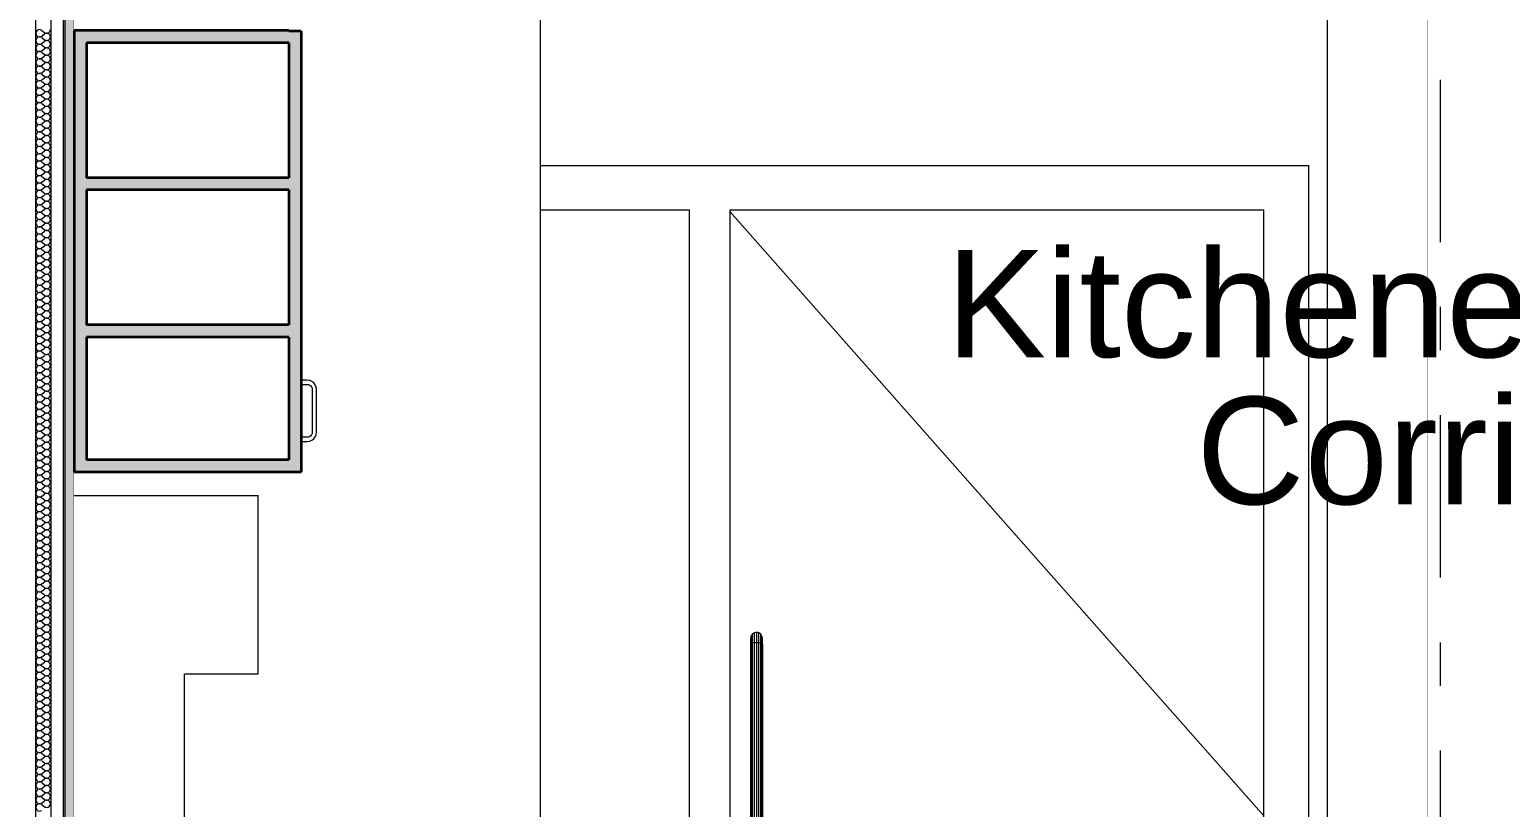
# Model space of a CAD drawing. Header units: millimetres. Extents: x -48147 to 1414029, y -496296 to 18123.
# Drawn here: x 1400434 to 1402847, y -477633 to -476365 of the extents above; entities that cross this region are included whole.
import ezdxf
from ezdxf.enums import TextEntityAlignment as Align

# ---------------------------------------------------------------- set-up
doc = ezdxf.new("R2010")
doc.units = ezdxf.units.MM
doc.header["$MEASUREMENT"] = 0
doc.linetypes.add('Double Dashed', pattern=[546.805537, 264.583325, -105.833328, 70.555556, -105.833328])
doc.linetypes.add('Wipeout_Contour', pattern=[1000, 0, -1000])
for name, color, linetype, lineweight in [('A-95-P_Text_1_50_GA_Pen_No__1', 7, 'Continuous', 13), ('New_A-25-M_Wall_Ext_Pen_No__4', 7, 'Continuous', 20), ('New_A-25-M_Wall_Int_Pen_No__1', 7, 'Continuous', 13), ('New_A-25-M_Wall_Int_Pen_No__87', 8, 'Continuous', 20), ('New_A-35-M_FFE_Sanitary_Pen_No__89', 8, 'Continuous', 20), ('New_ArchiCAD Doors_Pen_No__3', 7, 'Continuous', 18), ('New_ArchiCAD Doors_Pen_No__93', 8, 'Continuous', 13)]:
    doc.layers.add(name, color=color, linetype=linetype, lineweight=lineweight)
for name, color, linetype in [('New_A-15-MG_Structural_Grid_Phase_2', 7, 'Continuous'), ('New_A-25-M_Wall_Ext', 7, 'Continuous'), ('New_A-25-M_Wall_Int', 7, 'Continuous'), ('New_A-35-M_FFE_Sanitary', 7, 'Continuous'), ('New_ArchiCAD Doors', 7, 'Continuous')]:
    doc.layers.add(name, color=color, linetype=linetype)
for name, color, linetype, lineweight, true_color in [('New_A-15-MG_Structural_Grid_Phase_2_Pen_No__222', 7, 'Continuous', 13, 0x65af33), ('New_A-25-M_Wall_Ext_Pen_No__104', 7, 'Continuous', 15, 0xa6a6a6), ('New_A-25-M_Wall_Ext_Pen_No__44', 7, 'Continuous', 35, 0x444444), ('New_A-25-M_Wall_Int_Pen_No__107', 7, 'Continuous', 15, 0xa6a6a6), ('New_ArchiCAD Doors_Pen_No__63', 7, 'Continuous', 20, 0x606060)]:
    doc.layers.add(name, color=color, linetype=linetype, lineweight=lineweight, true_color=true_color)
doc.styles.add('GENERATED_STYLE_2', font='')
doc.styles.get('GENERATED_STYLE_2').set_extended_font_data('Swis721 BT')

# ---------------------------------------------------------------- blocks, each defined once
blk = doc.blocks.new('Section Elem_133_2', base_point=(1372879, -490836.7))
at = {"color": 254, "linetype": 'Wipeout_Contour', "lineweight": 0, "ltscale": 8886420.057346443}
blk.add_wipeout([(1402549.1, -476111.7), (1401266.8, -476111.7), (1401266.8, -476586.7), (1402518.4, -476586.7), (1402518.4, -478686.7), (1402549.1, -478686.7)], dxfattribs=at).dxf.layer = 'New_A-25-M_Wall_Int'
blk = doc.blocks.new('Section Elem_143_2', base_point=(1372879, -490836.7))
at = {"color": 254, "linetype": 'Wipeout_Contour', "lineweight": 0, "ltscale": 7403810.887719531}
blk.add_wipeout([(1401575.4, -476659.7), (1401509.4, -476659.7), (1401509.4, -478620.7), (1401509.4, -478686.7), (1401575.4, -478686.7)], dxfattribs=at).dxf.layer = 'New_ArchiCAD Doors'
at = {"color": 254, "linetype": 'Wipeout_Contour', "lineweight": 0, "ltscale": 5926385.902106579}
blk.add_wipeout([(1402445.4, -478686.7), (1402518.4, -478686.7), (1402518.4, -476659.7), (1402445.4, -476659.7)], dxfattribs=at).dxf.layer = 'New_ArchiCAD Doors'
at = {"color": 254, "linetype": 'Wipeout_Contour', "lineweight": 0, "ltscale": 5923074.966341194}
blk.add_wipeout([(1401609.4, -477967.6), (1401610.2, -477968.3), (1401610.2, -477366.2), (1401609.4, -477366.9)], dxfattribs=at).dxf.layer = 'New_ArchiCAD Doors'
at = {"color": 254, "linetype": 'Wipeout_Contour', "lineweight": 0, "ltscale": 5923129.550329559}
blk.add_wipeout([(1401625.7, -477968.9), (1401625.7, -477365.6), (1401622.7, -477365.1), (1401622.7, -477969.4)], dxfattribs=at).dxf.layer = 'New_ArchiCAD Doors'
at = {"color": 254, "linetype": 'Wipeout_Contour', "lineweight": 0, "ltscale": 10364796.31180983}
blk.add_wipeout([(1402518.4, -476586.7), (1401266.8, -476586.7), (1401266.8, -476659.7), (1401509.4, -476659.7), (1401575.4, -476659.7), (1402445.4, -476659.7), (1402518.4, -476659.7)], dxfattribs=at).dxf.layer = 'New_ArchiCAD Doors'
at = {"color": 254, "linetype": 'Wipeout_Contour', "lineweight": 0, "ltscale": 5923080.447049191}
blk.add_wipeout([(1401610.2, -477968.3), (1401612.3, -477969), (1401612.3, -477365.5), (1401610.2, -477366.2)], dxfattribs=at).dxf.layer = 'New_ArchiCAD Doors'
at = {"layer": 'New_ArchiCAD Doors_Pen_No__63', "linetype": 'Continuous'}
for p, q in [((1401266.8, -476586.7), (1402518.4, -476586.7)), ((1402518.4, -476586.7), (1402518.4, -476659.7)), ((1401575.4, -476659.7), (1401575.4, -478686.7)), ((1402445.4, -476659.7), (1401575.4, -476659.7)), ((1402445.4, -478686.7), (1402445.4, -476659.7)), ((1402518.4, -476659.7), (1402518.4, -478686.7))]:
    blk.add_line(p, q, dxfattribs=at)
at = {"color": 254, "linetype": 'Wipeout_Contour', "lineweight": 0, "ltscale": 5922201.790231079}
blk.add_wipeout([(1401266.8, -476659.7), (1401266.8, -478620.7), (1401509.4, -478620.7), (1401509.4, -476659.7)], dxfattribs=at).dxf.layer = 'New_ArchiCAD Doors'
at = {"color": 254, "linetype": 'Wipeout_Contour', "lineweight": 0, "ltscale": 5923090.358812842}
blk.add_wipeout([(1401612.3, -477969), (1401615.4, -477969.4), (1401615.4, -477365.1), (1401612.3, -477365.5)], dxfattribs=at).dxf.layer = 'New_ArchiCAD Doors'
at = {"layer": 'New_ArchiCAD Doors_Pen_No__63', "linetype": 'Continuous'}
for p, q in [((1401509.4, -476659.7), (1401266.8, -476659.7)), ((1401509.4, -478620.7), (1401509.4, -476659.7))]:
    blk.add_line(p, q, dxfattribs=at)
at = {"color": 254, "linetype": 'Wipeout_Contour', "lineweight": 0, "ltscale": 5923103.171085762}
blk.add_wipeout([(1401615.4, -477969.4), (1401619.1, -477969.5), (1401619.1, -477364.9), (1401615.4, -477365.1)], dxfattribs=at).dxf.layer = 'New_ArchiCAD Doors'
at = {"color": 254, "linetype": 'Wipeout_Contour', "lineweight": 0, "ltscale": 5923116.933316294}
blk.add_wipeout([(1401619.1, -477969.5), (1401622.7, -477969.4), (1401622.7, -477365.1), (1401619.1, -477364.9)], dxfattribs=at).dxf.layer = 'New_ArchiCAD Doors'
at = {"color": 254, "linetype": 'Wipeout_Contour', "lineweight": 0, "ltscale": 5922679.655678263}
blk.add_wipeout([(1401609.4, -477366.9), (1401610.2, -477366.2), (1401610.2, -477353.4), (1401609.4, -477356.7)], dxfattribs=at).dxf.layer = 'New_ArchiCAD Doors'
at = {"color": 254, "linetype": 'Wipeout_Contour', "lineweight": 0, "ltscale": 5923144.132174514}
blk.add_wipeout([(1401627.7, -477968.2), (1401628.4, -477967.4), (1401628.4, -477367.1), (1401627.7, -477366.3)], dxfattribs=at).dxf.layer = 'New_ArchiCAD Doors'
at = {"color": 254, "linetype": 'Wipeout_Contour', "lineweight": 0, "ltscale": 5922682.624625889}
blk.add_wipeout([(1401610.2, -477366.2), (1401612.3, -477365.5), (1401612.3, -477350.4), (1401610.2, -477353.4)], dxfattribs=at).dxf.layer = 'New_ArchiCAD Doors'
at = {"color": 254, "linetype": 'Wipeout_Contour', "lineweight": 0, "ltscale": 5922690.530439632}
blk.add_wipeout([(1401612.3, -477365.5), (1401615.4, -477365.1), (1401615.4, -477348.4), (1401612.3, -477350.4)], dxfattribs=at).dxf.layer = 'New_ArchiCAD Doors'
at = {"color": 254, "linetype": 'Wipeout_Contour', "lineweight": 0, "ltscale": 5923139.101298844}
blk.add_wipeout([(1401625.7, -477365.6), (1401625.7, -477968.9), (1401627.7, -477968.2), (1401627.7, -477366.3)], dxfattribs=at).dxf.layer = 'New_ArchiCAD Doors'
at = {"color": 254, "linetype": 'Wipeout_Contour', "lineweight": 0, "ltscale": 5922749.226343924}
blk.add_wipeout([(1401627.7, -477366.3), (1401628.4, -477367.1), (1401628.4, -477357.4), (1401627.7, -477353.8)], dxfattribs=at).dxf.layer = 'New_ArchiCAD Doors'
at = {"color": 254, "linetype": 'Wipeout_Contour', "lineweight": 0, "ltscale": 5922741.510331891}
blk.add_wipeout([(1401625.7, -477365.6), (1401627.7, -477366.3), (1401627.7, -477353.8), (1401625.7, -477350.6)], dxfattribs=at).dxf.layer = 'New_ArchiCAD Doors'
at = {"color": 254, "linetype": 'Wipeout_Contour', "lineweight": 0, "ltscale": 5922729.877255244}
blk.add_wipeout([(1401625.7, -477365.6), (1401625.7, -477350.6), (1401622.7, -477348.5), (1401622.7, -477365.1)], dxfattribs=at).dxf.layer = 'New_ArchiCAD Doors'
at = {"color": 254, "linetype": 'Wipeout_Contour', "lineweight": 0, "ltscale": 5922702.276717124}
blk.add_wipeout([(1401615.4, -477365.1), (1401619.1, -477364.9), (1401619.1, -477347.7), (1401615.4, -477348.4)], dxfattribs=at).dxf.layer = 'New_ArchiCAD Doors'
at = {"color": 254, "linetype": 'Wipeout_Contour', "lineweight": 0, "ltscale": 5922716.094773294}
blk.add_wipeout([(1401619.1, -477364.9), (1401622.7, -477365.1), (1401622.7, -477348.5), (1401619.1, -477347.7)], dxfattribs=at).dxf.layer = 'New_ArchiCAD Doors'
at = {"layer": 'New_ArchiCAD Doors_Pen_No__3', "linetype": 'Continuous'}
blk.add_line((1401575.4, -476661.9), (1402445.4, -477647.1), dxfattribs=at)
at = {"layer": 'New_ArchiCAD Doors_Pen_No__93', "linetype": 'Continuous'}
for p, q in [((1401610.2, -477353.4), (1401609.4, -477356.7)), ((1401609.4, -477366.9), (1401609.4, -477356.7)), ((1401610.2, -477366.2), (1401609.4, -477366.9)), ((1401609.4, -477967.6), (1401609.4, -477366.9)), ((1401612.3, -477350.4), (1401610.2, -477353.4)), ((1401610.2, -477366.2), (1401610.2, -477353.4)), ((1401612.3, -477365.5), (1401610.2, -477366.2)), ((1401610.2, -477968.3), (1401610.2, -477366.2)), ((1401615.4, -477348.4), (1401612.3, -477350.4)), ((1401612.3, -477365.5), (1401612.3, -477350.4)), ((1401615.4, -477365.1), (1401612.3, -477365.5)), ((1401612.3, -477969), (1401612.3, -477365.5)), ((1401619.1, -477347.7), (1401615.4, -477348.4)), ((1401615.4, -477365.1), (1401615.4, -477348.4)), ((1401619.1, -477364.9), (1401615.4, -477365.1)), ((1401615.4, -477969.4), (1401615.4, -477365.1)), ((1401619.1, -477364.9), (1401619.1, -477347.7)), ((1401622.7, -477348.5), (1401619.1, -477347.7)), ((1401619.1, -477969.5), (1401619.1, -477364.9)), ((1401622.7, -477365.1), (1401619.1, -477364.9)), ((1401622.7, -477365.1), (1401622.7, -477348.5)), ((1401625.7, -477350.6), (1401622.7, -477348.5)), ((1401622.7, -477969.4), (1401622.7, -477365.1)), ((1401625.7, -477365.6), (1401622.7, -477365.1)), ((1401625.7, -477365.6), (1401625.7, -477350.6)), ((1401627.7, -477353.8), (1401625.7, -477350.6)), ((1401625.7, -477968.9), (1401625.7, -477365.6)), ((1401627.7, -477366.3), (1401625.7, -477365.6)), ((1401627.7, -477366.3), (1401627.7, -477353.8)), ((1401628.4, -477357.4), (1401627.7, -477353.8)), ((1401627.7, -477968.2), (1401627.7, -477366.3)), ((1401628.4, -477367.1), (1401627.7, -477366.3)), ((1401628.4, -477367.1), (1401628.4, -477357.4)), ((1401628.4, -477367.1), (1401628.4, -477967.4))]:
    blk.add_line(p, q, dxfattribs=at)
blk = doc.blocks.new('Section Elem_156_2', base_point=(1372879, -490836.7))
at = {"color": 254, "linetype": 'Wipeout_Contour', "lineweight": 0, "ltscale": 19279952.74538807}
blk.add_wipeout([(1402711.3, -476111.7), (1402711.3, -478686.7), (1402966.3, -478686.7), (1402966.3, -476586.7), (1404476.3, -476586.7), (1404476.3, -478686.7), (1404747.6, -478686.7), (1404747.6, -478611.7), (1404731.6, -478611.7), (1404731.6, -476577.7), (1404731.6, -476511.7), (1404747.6, -476511.7), (1404747.6, -476111.7)], dxfattribs=at).dxf.layer = 'New_A-25-M_Wall_Int'
at = {"layer": 'New_A-25-M_Wall_Int_Pen_No__87', "linetype": 'Continuous'}
blk.add_line((1402711.3, -478686.7), (1402711.3, -476111.7), dxfattribs=at)
blk = doc.blocks.new('*X197', base_point=(1372879, -490836.7))
at = {"layer": 'New_A-25-M_Wall_Int_Pen_No__107', "linetype": 'Continuous'}
for p, q in [((1400454, -476366.5), (1400458.7, -476370.1)), ((1400454, -476376), (1400458.7, -476372.4)), ((1400454, -476378.4), (1400458.7, -476382)), ((1400454, -476387.9), (1400458.7, -476384.4)), ((1400454, -476390.3), (1400458.7, -476393.9)), ((1400454, -476399.8), (1400458.7, -476396.3)), ((1400454, -476402.2), (1400458.7, -476405.8)), ((1400454, -476411.7), (1400458.7, -476408.2)), ((1400454, -476414.1), (1400458.7, -476417.7)), ((1400454, -476423.6), (1400458.7, -476420.1)), ((1400454, -476426), (1400458.7, -476429.6)), ((1400454, -476435.5), (1400458.7, -476432)), ((1400454, -476437.9), (1400458.7, -476441.5)), ((1400454, -476447.4), (1400458.7, -476443.9)), ((1400454, -476449.8), (1400458.7, -476453.4)), ((1400454, -476459.4), (1400458.7, -476455.8)), ((1400454, -476461.7), (1400458.7, -476465.3)), ((1400454, -476471.3), (1400458.7, -476467.7)), ((1400454, -476473.6), (1400458.7, -476477.2)), ((1400454, -476483.2), (1400458.7, -476479.6)), ((1400454, -476485.5), (1400458.7, -476489.1)), ((1400454, -476495.1), (1400458.7, -476491.5)), ((1400454, -476497.4), (1400458.7, -476501)), ((1400454, -476507), (1400458.7, -476503.4)), ((1400454, -476509.4), (1400458.7, -476512.9)), ((1400454, -476518.9), (1400458.7, -476515.3)), ((1400454, -476521.3), (1400458.7, -476524.8)), ((1400454, -476530.8), (1400458.7, -476527.2)), ((1400454, -476533.2), (1400458.7, -476536.7)), ((1400454, -476542.7), (1400458.7, -476539.1)), ((1400454, -476545.1), (1400458.7, -476548.6)), ((1400454, -476554.6), (1400458.7, -476551)), ((1400454, -476557), (1400458.7, -476560.5)), ((1400454, -476566.5), (1400458.7, -476562.9)), ((1400454, -476568.9), (1400458.7, -476572.4)), ((1400454, -476578.4), (1400458.7, -476574.8)), ((1400454, -476580.8), (1400458.7, -476584.4)), ((1400454, -476590.3), (1400458.7, -476586.7)), ((1400454, -476592.7), (1400458.7, -476596.3)), ((1400454, -476602.2), (1400458.7, -476598.6)), ((1400454, -476604.6), (1400458.7, -476608.2)), ((1400454, -476614.1), (1400458.7, -476610.5)), ((1400454, -476616.5), (1400458.7, -476620.1)), ((1400454, -476626), (1400458.7, -476622.4)), ((1400454, -476628.4), (1400458.7, -476632)), ((1400454, -476637.9), (1400458.7, -476634.4)), ((1400454, -476640.3), (1400458.7, -476643.9)), ((1400454, -476649.8), (1400458.7, -476646.3)), ((1400454, -476652.2), (1400458.7, -476655.8)), ((1400454, -476661.7), (1400458.7, -476658.2)), ((1400454, -476664.1), (1400458.7, -476667.7)), ((1400454, -476673.6), (1400458.7, -476670.1)), ((1400454, -476676), (1400458.7, -476679.6)), ((1400454, -476685.5), (1400458.7, -476682)), ((1400454, -476687.9), (1400458.7, -476691.5)), ((1400454, -476697.4), (1400458.7, -476693.9)), ((1400454, -476699.8), (1400458.7, -476703.4)), ((1400454, -476709.4), (1400458.7, -476705.8)), ((1400454, -476711.7), (1400458.7, -476715.3)), ((1400454, -476721.3), (1400458.7, -476717.7)), ((1400454, -476723.6), (1400458.7, -476727.2)), ((1400454, -476733.2), (1400458.7, -476729.6)), ((1400454, -476735.5), (1400458.7, -476739.1)), ((1400454, -476745.1), (1400458.7, -476741.5)), ((1400454, -476747.4), (1400458.7, -476751)), ((1400454, -476757), (1400458.7, -476753.4)), ((1400454, -476759.4), (1400458.7, -476762.9)), ((1400454, -476768.9), (1400458.7, -476765.3)), ((1400454, -476771.3), (1400458.7, -476774.8)), ((1400454, -476780.8), (1400458.7, -476777.2)), ((1400454, -476783.2), (1400458.7, -476786.7)), ((1400454, -476792.7), (1400458.7, -476789.1)), ((1400454, -476795.1), (1400458.7, -476798.6)), ((1400454, -476804.6), (1400458.7, -476801)), ((1400454, -476807), (1400458.7, -476810.5)), ((1400454, -476816.5), (1400458.7, -476812.9)), ((1400454, -476818.9), (1400458.7, -476822.4)), ((1400454, -476828.4), (1400458.7, -476824.8)), ((1400454, -476830.8), (1400458.7, -476834.4)), ((1400454, -476840.3), (1400458.7, -476836.7)), ((1400454, -476842.7), (1400458.7, -476846.3)), ((1400454, -476852.2), (1400458.7, -476848.6)), ((1400454, -476854.6), (1400458.7, -476858.2)), ((1400454, -476864.1), (1400458.7, -476860.5)), ((1400454, -476866.5), (1400458.7, -476870.1)), ((1400454, -476876), (1400458.7, -476872.4)), ((1400454, -476878.4), (1400458.7, -476882)), ((1400454, -476887.9), (1400458.7, -476884.4)), ((1400454, -476890.3), (1400458.7, -476893.9)), ((1400454, -476899.8), (1400458.7, -476896.3)), ((1400454, -476902.2), (1400458.7, -476905.8)), ((1400454, -476911.7), (1400458.7, -476908.2)), ((1400454, -476914.1), (1400458.7, -476917.7)), ((1400454, -476923.6), (1400458.7, -476920.1)), ((1400454, -476926), (1400458.7, -476929.6)), ((1400454, -476935.5), (1400458.7, -476932)), ((1400454, -476937.9), (1400458.7, -476941.5)), ((1400454, -476947.4), (1400458.7, -476943.9)), ((1400454, -476949.8), (1400458.7, -476953.4)), ((1400454, -476959.4), (1400458.7, -476955.8)), ((1400454, -476961.7), (1400458.7, -476965.3)), ((1400454, -476971.3), (1400458.7, -476967.7)), ((1400454, -476973.6), (1400458.7, -476977.2)), ((1400454, -476983.2), (1400458.7, -476979.6)), ((1400454, -476985.5), (1400458.7, -476989.1)), ((1400454, -476995.1), (1400458.7, -476991.5)), ((1400454, -476997.4), (1400458.7, -477001)), ((1400454, -477007), (1400458.7, -477003.4)), ((1400454, -477009.4), (1400458.7, -477012.9)), ((1400454, -477018.9), (1400458.7, -477015.3)), ((1400454, -477021.3), (1400458.7, -477024.8)), ((1400454, -477030.8), (1400458.7, -477027.2)), ((1400454, -477033.2), (1400458.7, -477036.7)), ((1400454, -477042.7), (1400458.7, -477039.1)), ((1400454, -477045.1), (1400458.7, -477048.6)), ((1400454, -477054.6), (1400458.7, -477051)), ((1400454, -477057), (1400458.7, -477060.5)), ((1400454, -477066.5), (1400458.7, -477062.9)), ((1400454, -477068.9), (1400458.7, -477072.4)), ((1400454, -477078.4), (1400458.7, -477074.8)), ((1400454, -477080.8), (1400458.7, -477084.4)), ((1400454, -477090.3), (1400458.7, -477086.7)), ((1400454, -477092.7), (1400458.7, -477096.3)), ((1400454, -477102.2), (1400458.7, -477098.6)), ((1400454, -477104.6), (1400458.7, -477108.2)), ((1400454, -477114.1), (1400458.7, -477110.5)), ((1400454, -477116.5), (1400458.7, -477120.1)), ((1400454, -477126), (1400458.7, -477122.4)), ((1400454, -477128.4), (1400458.7, -477132)), ((1400454, -477137.9), (1400458.7, -477134.4)), ((1400454, -477140.3), (1400458.7, -477143.9)), ((1400454, -477149.8), (1400458.7, -477146.3)), ((1400454, -477152.2), (1400458.7, -477155.8)), ((1400454, -477161.7), (1400458.7, -477158.2)), ((1400454, -477164.1), (1400458.7, -477167.7)), ((1400454, -477173.6), (1400458.7, -477170.1)), ((1400454, -477176), (1400458.7, -477179.6)), ((1400454, -477185.5), (1400458.7, -477182)), ((1400454, -477187.9), (1400458.7, -477191.5)), ((1400454, -477197.4), (1400458.7, -477193.9)), ((1400454, -477199.8), (1400458.7, -477203.4)), ((1400454, -477209.4), (1400458.7, -477205.8)), ((1400454, -477211.7), (1400458.7, -477215.3)), ((1400454, -477221.3), (1400458.7, -477217.7)), ((1400454, -477223.6), (1400458.7, -477227.2)), ((1400454, -477233.2), (1400458.7, -477229.6)), ((1400454, -477235.5), (1400458.7, -477239.1)), ((1400454, -477245.1), (1400458.7, -477241.5)), ((1400454, -477247.4), (1400458.7, -477251)), ((1400454, -477257), (1400458.7, -477253.4)), ((1400454, -477259.4), (1400458.7, -477262.9)), ((1400454, -477268.9), (1400458.7, -477265.3)), ((1400454, -477271.3), (1400458.7, -477274.8)), ((1400454, -477280.8), (1400458.7, -477277.2)), ((1400454, -477283.2), (1400458.7, -477286.7)), ((1400454, -477292.7), (1400458.7, -477289.1)), ((1400454, -477295.1), (1400458.7, -477298.6)), ((1400454, -477304.6), (1400458.7, -477301)), ((1400454, -477307), (1400458.7, -477310.5)), ((1400454, -477316.5), (1400458.7, -477312.9)), ((1400454, -477318.9), (1400458.7, -477322.4)), ((1400454, -477328.4), (1400458.7, -477324.8)), ((1400454, -477330.8), (1400458.7, -477334.4)), ((1400454, -477340.3), (1400458.7, -477336.7)), ((1400454, -477342.7), (1400458.7, -477346.3)), ((1400454, -477352.2), (1400458.7, -477348.6)), ((1400454, -477354.6), (1400458.7, -477358.2)), ((1400454, -477364.1), (1400458.7, -477360.5)), ((1400454, -477366.5), (1400458.7, -477370.1)), ((1400454, -477376), (1400458.7, -477372.4)), ((1400454, -477378.4), (1400458.7, -477382)), ((1400454, -477387.9), (1400458.7, -477384.4)), ((1400454, -477390.3), (1400458.7, -477393.9)), ((1400454, -477399.8), (1400458.7, -477396.3)), ((1400454, -477402.2), (1400458.7, -477405.8)), ((1400454, -477411.7), (1400458.7, -477408.2)), ((1400454, -477414.1), (1400458.7, -477417.7)), ((1400454, -477423.6), (1400458.7, -477420.1)), ((1400454, -477426), (1400458.7, -477429.6)), ((1400454, -477435.5), (1400458.7, -477432)), ((1400454, -477437.9), (1400458.7, -477441.5)), ((1400454, -477447.4), (1400458.7, -477443.9)), ((1400454, -477449.8), (1400458.7, -477453.4)), ((1400454, -477459.4), (1400458.7, -477455.8)), ((1400454, -477461.7), (1400458.7, -477465.3)), ((1400454, -477471.3), (1400458.7, -477467.7)), ((1400454, -477473.6), (1400458.7, -477477.2)), ((1400454, -477483.2), (1400458.7, -477479.6)), ((1400454, -477485.5), (1400458.7, -477489.1)), ((1400454, -477495.1), (1400458.7, -477491.5)), ((1400454, -477497.4), (1400458.7, -477501)), ((1400454, -477507), (1400458.7, -477503.4)), ((1400454, -477509.4), (1400458.7, -477512.9)), ((1400454, -477518.9), (1400458.7, -477515.3)), ((1400454, -477521.3), (1400458.7, -477524.8)), ((1400454, -477530.8), (1400458.7, -477527.2)), ((1400454, -477533.2), (1400458.7, -477536.7)), ((1400454, -477542.7), (1400458.7, -477539.1)), ((1400454, -477545.1), (1400458.7, -477548.6)), ((1400454, -477554.6), (1400458.7, -477551)), ((1400454, -477557), (1400458.7, -477560.5)), ((1400454, -477566.5), (1400458.7, -477562.9)), ((1400454, -477568.9), (1400458.7, -477572.4)), ((1400454, -477578.4), (1400458.7, -477574.8)), ((1400454, -477580.8), (1400458.7, -477584.4)), ((1400454, -477590.3), (1400458.7, -477586.7)), ((1400454, -477592.7), (1400458.7, -477596.3)), ((1400454, -477602.2), (1400458.7, -477598.6)), ((1400454, -477604.6), (1400458.7, -477608.2)), ((1400454, -477614.1), (1400458.7, -477610.5)), ((1400454, -477616.5), (1400458.7, -477620.1)), ((1400454, -477626), (1400458.7, -477622.4)), ((1400454, -477628.4), (1400458.7, -477632))]:
    blk.add_line(p, q, dxfattribs=at)
for centre, start, end in [((1400450.4, -476371.3), 53.1301, 306.8699), ((1400450.4, -476383.2), 53.1301, 306.8699), ((1400462.3, -476365.3), 233.1301, 0), ((1400462.3, -476377.2), 0, 126.8699), ((1400462.3, -476377.2), 233.1301, 0), ((1400450.4, -476395.1), 53.1301, 306.8699), ((1400450.4, -476407), 53.1301, 306.8699), ((1400462.3, -476389.1), 0, 126.8699), ((1400462.3, -476389.1), 233.1301, 0), ((1400462.3, -476401), 0, 126.8699), ((1400462.3, -476401), 233.1301, 0), ((1400450.4, -476418.9), 53.1301, 306.8699), ((1400450.4, -476430.8), 53.1301, 306.8699), ((1400462.3, -476412.9), 0, 126.8699), ((1400462.3, -476412.9), 233.1301, 0), ((1400462.3, -476424.8), 0, 126.8699), ((1400462.3, -476424.8), 233.1301, 0), ((1400450.4, -476442.7), 53.1301, 306.8699), ((1400450.4, -476454.6), 53.1301, 306.8699), ((1400462.3, -476436.7), 0, 126.8699), ((1400462.3, -476436.7), 233.1301, 0), ((1400462.3, -476448.6), 0, 126.8699), ((1400462.3, -476448.6), 233.1301, 0), ((1400450.4, -476466.5), 53.1301, 306.8699), ((1400450.4, -476478.4), 53.1301, 306.8699), ((1400462.3, -476460.5), 0, 126.8699), ((1400462.3, -476460.5), 233.1301, 0), ((1400462.3, -476472.4), 0, 126.8699), ((1400462.3, -476472.4), 233.1301, 0), ((1400462.3, -476484.4), 0, 126.8699), ((1400450.4, -476490.3), 53.1301, 306.8699), ((1400450.4, -476502.2), 53.1301, 306.8699), ((1400462.3, -476484.4), 233.1301, 0), ((1400462.3, -476496.3), 0, 126.8699), ((1400462.3, -476496.3), 233.1301, 0), ((1400462.3, -476508.2), 0, 126.8699), ((1400450.4, -476514.1), 53.1301, 306.8699), ((1400450.4, -476526), 53.1301, 306.8699), ((1400462.3, -476508.2), 233.1301, 0), ((1400462.3, -476520.1), 0, 126.8699), ((1400462.3, -476520.1), 233.1301, 0), ((1400462.3, -476532), 0, 126.8699), ((1400450.4, -476537.9), 53.1301, 306.8699), ((1400450.4, -476549.8), 53.1301, 306.8699), ((1400462.3, -476532), 233.1301, 0), ((1400462.3, -476543.9), 0, 126.8699), ((1400462.3, -476543.9), 233.1301, 0), ((1400462.3, -476555.8), 0, 126.8699), ((1400450.4, -476561.7), 53.1301, 306.8699), ((1400450.4, -476573.6), 53.1301, 306.8699), ((1400462.3, -476555.8), 233.1301, 0), ((1400462.3, -476567.7), 0, 126.8699), ((1400462.3, -476567.7), 233.1301, 0), ((1400462.3, -476579.6), 0, 126.8699), ((1400450.4, -476585.5), 53.1301, 306.8699), ((1400450.4, -476597.4), 53.1301, 306.8699), ((1400462.3, -476579.6), 233.1301, 0), ((1400462.3, -476591.5), 0, 126.8699), ((1400462.3, -476591.5), 233.1301, 0), ((1400462.3, -476603.4), 0, 126.8699), ((1400450.4, -476609.4), 53.1301, 306.8699), ((1400450.4, -476621.3), 53.1301, 306.8699), ((1400462.3, -476603.4), 233.1301, 0), ((1400462.3, -476615.3), 0, 126.8699), ((1400462.3, -476615.3), 233.1301, 0), ((1400462.3, -476627.2), 0, 126.8699), ((1400450.4, -476633.2), 53.1301, 306.8699), ((1400450.4, -476645.1), 53.1301, 306.8699), ((1400462.3, -476627.2), 233.1301, 0), ((1400462.3, -476639.1), 0, 126.8699), ((1400462.3, -476639.1), 233.1301, 0), ((1400462.3, -476651), 0, 126.8699), ((1400450.4, -476657), 53.1301, 306.8699), ((1400450.4, -476668.9), 53.1301, 306.8699), ((1400462.3, -476651), 233.1301, 0), ((1400462.3, -476662.9), 0, 126.8699), ((1400462.3, -476662.9), 233.1301, 0), ((1400462.3, -476674.8), 0, 126.8699), ((1400450.4, -476680.8), 53.1301, 306.8699), ((1400450.4, -476692.7), 53.1301, 306.8699), ((1400462.3, -476674.8), 233.1301, 0), ((1400462.3, -476686.7), 0, 126.8699), ((1400462.3, -476686.7), 233.1301, 0), ((1400462.3, -476698.6), 0, 126.8699), ((1400450.4, -476704.6), 53.1301, 306.8699), ((1400450.4, -476716.5), 53.1301, 306.8699), ((1400462.3, -476698.6), 233.1301, 0), ((1400462.3, -476710.5), 0, 126.8699), ((1400462.3, -476710.5), 233.1301, 0), ((1400462.3, -476722.4), 0, 126.8699), ((1400450.4, -476728.4), 53.1301, 306.8699), ((1400450.4, -476740.3), 53.1301, 306.8699), ((1400462.3, -476722.4), 233.1301, 0), ((1400462.3, -476734.4), 0, 126.8699), ((1400462.3, -476734.4), 233.1301, 0), ((1400462.3, -476746.3), 0, 126.8699), ((1400450.4, -476752.2), 53.1301, 306.8699), ((1400450.4, -476764.1), 53.1301, 306.8699), ((1400462.3, -476746.3), 233.1301, 0), ((1400462.3, -476758.2), 0, 126.8699), ((1400462.3, -476758.2), 233.1301, 0), ((1400462.3, -476770.1), 0, 126.8699), ((1400450.4, -476776), 53.1301, 306.8699), ((1400450.4, -476787.9), 53.1301, 306.8699), ((1400462.3, -476770.1), 233.1301, 0), ((1400462.3, -476782), 0, 126.8699), ((1400462.3, -476782), 233.1301, 0), ((1400462.3, -476793.9), 0, 126.8699), ((1400450.4, -476799.8), 53.1301, 306.8699), ((1400450.4, -476811.7), 53.1301, 306.8699), ((1400462.3, -476793.9), 233.1301, 0), ((1400462.3, -476805.8), 0, 126.8699), ((1400462.3, -476805.8), 233.1301, 0), ((1400462.3, -476817.7), 0, 126.8699), ((1400450.4, -476823.6), 53.1301, 306.8699), ((1400450.4, -476835.5), 53.1301, 306.8699), ((1400462.3, -476817.7), 233.1301, 0), ((1400462.3, -476829.6), 0, 126.8699), ((1400462.3, -476829.6), 233.1301, 0), ((1400462.3, -476841.5), 0, 126.8699), ((1400450.4, -476847.4), 53.1301, 306.8699), ((1400450.4, -476859.4), 53.1301, 306.8699), ((1400462.3, -476841.5), 233.1301, 0), ((1400462.3, -476853.4), 0, 126.8699), ((1400462.3, -476853.4), 233.1301, 0), ((1400462.3, -476865.3), 0, 126.8699), ((1400450.4, -476871.3), 53.1301, 306.8699), ((1400450.4, -476883.2), 53.1301, 306.8699), ((1400462.3, -476865.3), 233.1301, 0), ((1400462.3, -476877.2), 0, 126.8699), ((1400462.3, -476877.2), 233.1301, 0), ((1400462.3, -476889.1), 0, 126.8699), ((1400450.4, -476895.1), 53.1301, 306.8699), ((1400450.4, -476907), 53.1301, 306.8699), ((1400462.3, -476889.1), 233.1301, 0), ((1400462.3, -476901), 0, 126.8699), ((1400462.3, -476901), 233.1301, 0), ((1400462.3, -476912.9), 0, 126.8699), ((1400450.4, -476918.9), 53.1301, 306.8699), ((1400450.4, -476930.8), 53.1301, 306.8699), ((1400450.4, -476942.7), 53.1301, 306.8699), ((1400462.3, -476912.9), 233.1301, 0), ((1400462.3, -476924.8), 0, 126.8699), ((1400462.3, -476924.8), 233.1301, 0), ((1400462.3, -476936.7), 0, 126.8699), ((1400462.3, -476936.7), 233.1301, 0), ((1400450.4, -476954.6), 53.1301, 306.8699), ((1400450.4, -476966.5), 53.1301, 306.8699), ((1400462.3, -476948.6), 0, 126.8699), ((1400462.3, -476948.6), 233.1301, 0), ((1400462.3, -476960.5), 0, 126.8699), ((1400462.3, -476960.5), 233.1301, 0), ((1400450.4, -476978.4), 53.1301, 306.8699), ((1400450.4, -476990.3), 53.1301, 306.8699), ((1400462.3, -476972.4), 0, 126.8699), ((1400462.3, -476972.4), 233.1301, 0), ((1400462.3, -476984.4), 0, 126.8699), ((1400462.3, -476984.4), 233.1301, 0), ((1400450.4, -477002.2), 53.1301, 306.8699), ((1400450.4, -477014.1), 53.1301, 306.8699), ((1400462.3, -476996.3), 0, 126.8699), ((1400462.3, -476996.3), 233.1301, 0), ((1400462.3, -477008.2), 0, 126.8699), ((1400462.3, -477008.2), 233.1301, 0), ((1400450.4, -477026), 53.1301, 306.8699), ((1400450.4, -477037.9), 53.1301, 306.8699), ((1400462.3, -477020.1), 0, 126.8699), ((1400462.3, -477020.1), 233.1301, 0), ((1400462.3, -477032), 0, 126.8699), ((1400462.3, -477032), 233.1301, 0), ((1400450.4, -477049.8), 53.1301, 306.8699), ((1400450.4, -477061.7), 53.1301, 306.8699), ((1400462.3, -477043.9), 0, 126.8699), ((1400462.3, -477043.9), 233.1301, 0), ((1400462.3, -477055.8), 0, 126.8699), ((1400462.3, -477055.8), 233.1301, 0), ((1400450.4, -477073.6), 53.1301, 306.8699), ((1400450.4, -477085.5), 53.1301, 306.8699), ((1400462.3, -477067.7), 0, 126.8699), ((1400462.3, -477067.7), 233.1301, 0), ((1400462.3, -477079.6), 0, 126.8699), ((1400462.3, -477079.6), 233.1301, 0), ((1400450.4, -477097.4), 53.1301, 306.8699), ((1400450.4, -477109.4), 53.1301, 306.8699), ((1400462.3, -477091.5), 0, 126.8699), ((1400462.3, -477091.5), 233.1301, 0), ((1400462.3, -477103.4), 0, 126.8699), ((1400462.3, -477103.4), 233.1301, 0), ((1400450.4, -477121.3), 53.1301, 306.8699), ((1400450.4, -477133.2), 53.1301, 306.8699), ((1400462.3, -477115.3), 0, 126.8699), ((1400462.3, -477115.3), 233.1301, 0), ((1400462.3, -477127.2), 0, 126.8699), ((1400462.3, -477127.2), 233.1301, 0), ((1400450.4, -477145.1), 53.1301, 306.8699), ((1400450.4, -477157), 53.1301, 306.8699), ((1400462.3, -477139.1), 0, 126.8699), ((1400462.3, -477139.1), 233.1301, 0), ((1400462.3, -477151), 0, 126.8699), ((1400462.3, -477151), 233.1301, 0), ((1400450.4, -477168.9), 53.1301, 306.8699), ((1400450.4, -477180.8), 53.1301, 306.8699), ((1400462.3, -477162.9), 0, 126.8699), ((1400462.3, -477162.9), 233.1301, 0), ((1400462.3, -477174.8), 0, 126.8699), ((1400462.3, -477174.8), 233.1301, 0), ((1400450.4, -477192.7), 53.1301, 306.8699), ((1400450.4, -477204.6), 53.1301, 306.8699), ((1400462.3, -477186.7), 0, 126.8699), ((1400462.3, -477186.7), 233.1301, 0), ((1400462.3, -477198.6), 0, 126.8699), ((1400462.3, -477198.6), 233.1301, 0), ((1400450.4, -477216.5), 53.1301, 306.8699), ((1400450.4, -477228.4), 53.1301, 306.8699), ((1400462.3, -477210.5), 0, 126.8699), ((1400462.3, -477210.5), 233.1301, 0), ((1400462.3, -477222.4), 0, 126.8699), ((1400462.3, -477222.4), 233.1301, 0), ((1400450.4, -477240.3), 53.1301, 306.8699), ((1400450.4, -477252.2), 53.1301, 306.8699), ((1400462.3, -477234.4), 0, 126.8699), ((1400462.3, -477234.4), 233.1301, 0), ((1400462.3, -477246.3), 0, 126.8699), ((1400462.3, -477246.3), 233.1301, 0), ((1400450.4, -477264.1), 53.1301, 306.8699), ((1400450.4, -477276), 53.1301, 306.8699), ((1400462.3, -477258.2), 0, 126.8699), ((1400462.3, -477258.2), 233.1301, 0), ((1400462.3, -477270.1), 0, 126.8699), ((1400462.3, -477270.1), 233.1301, 0), ((1400450.4, -477287.9), 53.1301, 306.8699), ((1400450.4, -477299.8), 53.1301, 306.8699), ((1400462.3, -477282), 0, 126.8699), ((1400462.3, -477282), 233.1301, 0), ((1400462.3, -477293.9), 0, 126.8699), ((1400462.3, -477293.9), 233.1301, 0), ((1400450.4, -477311.7), 53.1301, 306.8699), ((1400450.4, -477323.6), 53.1301, 306.8699), ((1400462.3, -477305.8), 0, 126.8699), ((1400462.3, -477305.8), 233.1301, 0), ((1400462.3, -477317.7), 0, 126.8699), ((1400462.3, -477317.7), 233.1301, 0), ((1400450.4, -477335.5), 53.1301, 306.8699), ((1400450.4, -477347.4), 53.1301, 306.8699), ((1400462.3, -477329.6), 0, 126.8699), ((1400462.3, -477329.6), 233.1301, 0), ((1400462.3, -477341.5), 0, 126.8699), ((1400462.3, -477341.5), 233.1301, 0), ((1400450.4, -477359.4), 53.1301, 306.8699), ((1400450.4, -477371.3), 53.1301, 306.8699), ((1400462.3, -477353.4), 0, 126.8699), ((1400462.3, -477353.4), 233.1301, 0), ((1400462.3, -477365.3), 0, 126.8699), ((1400462.3, -477365.3), 233.1301, 0), ((1400462.3, -477377.2), 0, 126.8699), ((1400450.4, -477383.2), 53.1301, 306.8699), ((1400450.4, -477395.1), 53.1301, 306.8699), ((1400462.3, -477377.2), 233.1301, 0), ((1400462.3, -477389.1), 0, 126.8699), ((1400462.3, -477389.1), 233.1301, 0), ((1400462.3, -477401), 0, 126.8699), ((1400450.4, -477407), 53.1301, 306.8699), ((1400450.4, -477418.9), 53.1301, 306.8699), ((1400462.3, -477401), 233.1301, 0), ((1400462.3, -477412.9), 0, 126.8699), ((1400462.3, -477412.9), 233.1301, 0), ((1400462.3, -477424.8), 0, 126.8699), ((1400450.4, -477430.8), 53.1301, 306.8699), ((1400450.4, -477442.7), 53.1301, 306.8699), ((1400462.3, -477424.8), 233.1301, 0), ((1400462.3, -477436.7), 0, 126.8699), ((1400462.3, -477436.7), 233.1301, 0), ((1400462.3, -477448.6), 0, 126.8699), ((1400450.4, -477454.6), 53.1301, 306.8699), ((1400450.4, -477466.5), 53.1301, 306.8699), ((1400462.3, -477448.6), 233.1301, 0), ((1400462.3, -477460.5), 0, 126.8699), ((1400462.3, -477460.5), 233.1301, 0), ((1400462.3, -477472.4), 0, 126.8699), ((1400450.4, -477478.4), 53.1301, 306.8699), ((1400450.4, -477490.3), 53.1301, 306.8699), ((1400462.3, -477472.4), 233.1301, 0), ((1400462.3, -477484.4), 0, 126.8699), ((1400462.3, -477484.4), 233.1301, 0), ((1400462.3, -477496.3), 0, 126.8699), ((1400450.4, -477502.2), 53.1301, 306.8699), ((1400450.4, -477514.1), 53.1301, 306.8699), ((1400462.3, -477496.3), 233.1301, 0), ((1400462.3, -477508.2), 0, 126.8699), ((1400462.3, -477508.2), 233.1301, 0), ((1400462.3, -477520.1), 0, 126.8699), ((1400450.4, -477526), 53.1301, 306.8699), ((1400450.4, -477537.9), 53.1301, 306.8699), ((1400462.3, -477520.1), 233.1301, 0), ((1400462.3, -477532), 0, 126.8699), ((1400462.3, -477532), 233.1301, 0), ((1400462.3, -477543.9), 0, 126.8699), ((1400450.4, -477549.8), 53.1301, 306.8699), ((1400450.4, -477561.7), 53.1301, 306.8699), ((1400462.3, -477543.9), 233.1301, 0), ((1400462.3, -477555.8), 0, 126.8699), ((1400462.3, -477555.8), 233.1301, 0), ((1400462.3, -477567.7), 0, 126.8699), ((1400450.4, -477573.6), 53.1301, 306.8699), ((1400450.4, -477585.5), 53.1301, 306.8699), ((1400462.3, -477567.7), 233.1301, 0), ((1400462.3, -477579.6), 0, 126.8699), ((1400462.3, -477579.6), 233.1301, 0), ((1400462.3, -477591.5), 0, 126.8699), ((1400450.4, -477597.4), 53.1301, 306.8699), ((1400450.4, -477609.4), 53.1301, 306.8699), ((1400462.3, -477591.5), 233.1301, 0), ((1400462.3, -477603.4), 0, 126.8699), ((1400462.3, -477603.4), 233.1301, 0), ((1400462.3, -477615.3), 0, 126.8699), ((1400450.4, -477621.3), 53.1301, 306.8699), ((1400450.4, -477633.2), 53.1301, 306.8699), ((1400462.3, -477615.3), 233.1301, 0), ((1400462.3, -477627.2), 0, 126.8699), ((1400462.3, -477627.2), 233.1301, 0)]:
    blk.add_arc(centre, 5.95, start, end, dxfattribs=at)
blk = doc.blocks.new('Section Elem_173_2', base_point=(1372879, -490836.7))
at = {"layer": 'New_A-25-M_Wall_Int_Pen_No__107', "linetype": 'Continuous', "lineweight": 0, "true_color": 0x535353}
blk.add_hatch(color=251, dxfattribs=at).paths.add_polyline_path([(1400488.9, -478686.7), (1400491.9, -478686.7), (1400491.9, -474813.6), (1400488.9, -474813.6)])
at = {"layer": 'New_A-25-M_Wall_Int_Pen_No__107', "linetype": 'Continuous'}
blk.add_hatch(color=256, dxfattribs=at).paths.add_polyline_path([(1400491.9, -478686.7), (1400506.9, -478686.7), (1400506.9, -474813.6), (1400491.9, -474813.6)])
at = {"layer": 'New_A-25-M_Wall_Int_Pen_No__1', "linetype": 'Continuous'}
blk.add_line((1400506.9, -476111.7), (1400506.9, -478686.7), dxfattribs=at)
at = {"color": 254, "linetype": 'Wipeout_Contour', "lineweight": 0, "ltscale": 5917614.514335641}
blk.add_wipeout([(1400468.9, -478686.7), (1400488.9, -478686.7), (1400488.9, -474813.6), (1400468.9, -474813.6)], dxfattribs=at).dxf.layer = 'New_A-25-M_Wall_Int'
at = {"layer": 'New_A-25-M_Wall_Int_Pen_No__1', "linetype": 'Continuous'}
for p, q in [((1400488.9, -474813.6), (1400488.9, -478686.7)), ((1400491.9, -474813.6), (1400491.9, -478686.7))]:
    blk.add_line(p, q, dxfattribs=at)
at = {"color": 254, "linetype": 'Wipeout_Contour', "lineweight": 0, "ltscale": 5917529.315815013}
blk.add_wipeout([(1400443.9, -478686.7), (1400468.9, -478686.7), (1400468.9, -474813.6), (1400443.9, -474813.6)], dxfattribs=at).dxf.layer = 'New_A-25-M_Wall_Int'
at = {"layer": 'New_A-25-M_Wall_Int_Pen_No__1', "linetype": 'Continuous'}
blk.add_line((1400468.9, -474813.6), (1400468.9, -478686.7), dxfattribs=at)
at = {"layer": 'New_A-25-M_Wall_Int'}
blk.add_blockref('*X197', (1372879, -490836.7), dxfattribs=at)
at = {"color": 254, "linetype": 'Wipeout_Contour', "lineweight": 0, "ltscale": 5917446.010713064}
blk.add_wipeout([(1400424.9, -478686.7), (1400443.9, -478686.7), (1400443.9, -474813.6), (1400424.9, -474813.6)], dxfattribs=at).dxf.layer = 'New_A-25-M_Wall_Int'
at = {"layer": 'New_A-25-M_Wall_Int_Pen_No__1', "linetype": 'Continuous'}
blk.add_line((1400443.9, -474813.6), (1400443.9, -478686.7), dxfattribs=at)
blk = doc.blocks.new('Section Elem_195_2', base_point=(1372879, -490836.7))
at = {"color": 254, "linetype": 'Wipeout_Contour', "lineweight": 0, "ltscale": 115446099.1114904}
blk.add_wipeout([(1401266.8, -476111.7), (1400506.9, -476111.7), (1400506.9, -476366.7), (1400856.8, -476366.7), (1400856.8, -476367.7), (1400876.8, -476367.7), (1400876.8, -476936.7), (1400886.8, -476936.7), (1400890.7, -476937.2), (1400894.3, -476938.7), (1400897.4, -476941.1), (1400899.8, -476944.2), (1400901.3, -476947.9), (1400901.8, -476951.7), (1400901.8, -477021.7), (1400901.3, -477025.6), (1400899.8, -477029.2), (1400897.4, -477032.3), (1400894.3, -477034.7), (1400890.7, -477036.2), (1400886.8, -477036.7), (1400876.8, -477036.7), (1400876.8, -477086.7), (1400506.9, -477086.7), (1400506.9, -477124.7), (1400806.7, -477124.7), (1400806.7, -477415.7), (1400686.7, -477415.7), (1400686.7, -477675), (1400728.9, -477650.4), (1400760.4, -477641.7), (1400790.8, -477641.7), (1400797.1, -477644.4), (1400799.8, -477650.7), (1400799.8, -477666.7), (1400779.8, -477666.7), (1400779.8, -477661.7), (1400763.1, -477661.7), (1400736.7, -477669), (1400686.7, -477698.1), (1400686.7, -477706.7), (1400971.8, -477706.7), (1400971.8, -477771.7), (1400984.3, -477771.7), (1400984.3, -477769.7), (1400989.3, -477769.7), (1400989.3, -477771.7), (1401016.8, -477771.7), (1401016.8, -477769.7), (1401021.8, -477769.7), (1401021.8, -477771.7), (1401076.8, -477771.7), (1401076.8, -477776.7), (1401106.8, -477776.7), (1401106.8, -477816.7), (1401036.8, -477816.7), (1401036.8, -477817.7), (1401056.8, -477817.7), (1401056.8, -477946.7), (1401036.8, -477946.7), (1401036.8, -477947.7), (1401056.8, -477947.7), (1401056.8, -478046.7), (1401066.8, -478046.7), (1401072.5, -478047.9), (1401077.4, -478051.1), (1401080.7, -478056), (1401081.8, -478061.7), (1401081.8, -478131.7), (1401080.7, -478137.5), (1401077.4, -478142.3), (1401072.5, -478145.6), (1401066.8, -478146.7), (1401056.8, -478146.7), (1401056.8, -478536.7), (1401036.8, -478536.7), (1401036.8, -478686.7), (1401266.8, -478686.7)], dxfattribs=at).dxf.layer = 'New_A-25-M_Wall_Int'
at = {"layer": 'New_A-25-M_Wall_Int_Pen_No__87', "linetype": 'Continuous'}
blk.add_line((1401266.8, -478686.7), (1401266.8, -476111.7), dxfattribs=at)
at = {"color": 254, "linetype": 'Wipeout_Contour', "lineweight": 0, "ltscale": 23677881.3147315}
blk.add_wipeout([(1400886.8, -476943.7), (1400876.8, -476943.7), (1400876.8, -477029.7), (1400886.8, -477029.7), (1400888.9, -477029.5), (1400890.8, -477028.7), (1400892.4, -477027.4), (1400893.7, -477025.7), (1400894.5, -477023.8), (1400894.8, -477021.7), (1400894.8, -476951.7), (1400894.5, -476949.7), (1400893.7, -476947.7), (1400892.4, -476946.1), (1400890.8, -476944.8), (1400888.9, -476944)], dxfattribs=at).dxf.layer = 'New_A-25-M_Wall_Int'
blk = doc.blocks.new('Section Elem_245_2', base_point=(1372879, -490836.7))
at = {"layer": 'New_A-25-M_Wall_Ext_Pen_No__44', "linetype": 'Continuous'}
for p, q in [((1400856.8, -476366.7), (1400506.8, -476366.7)), ((1400856.8, -476366.7), (1400856.8, -476367.7)), ((1400876.8, -476367.7), (1400856.8, -476367.7))]:
    blk.add_line(p, q, dxfattribs=at)
at = {"layer": 'New_A-25-M_Wall_Ext_Pen_No__44', "linetype": 'Continuous', "flags": 128}
for points in [[(1400506.8, -476366.7), (1400506.8, -476386.7), (1400506.8, -477066.7), (1400506.8, -477086.7)], [(1400876.8, -477086.7), (1400856.8, -477086.7), (1400506.8, -477086.7)]]:
    blk.add_lwpolyline(points, dxfattribs=at)
at = {"color": 254, "linetype": 'Wipeout_Contour', "lineweight": 0, "ltscale": 5918089.757874995}
blk.add_wipeout([(1400526.8, -476386.7), (1400526.8, -476606.7), (1400856.8, -476606.7), (1400856.8, -476386.7)], dxfattribs=at).dxf.layer = 'New_A-25-M_Wall_Ext'
at = {"color": 254, "linetype": 'Wipeout_Contour', "lineweight": 0, "ltscale": 5918399.006311739}
blk.add_wipeout([(1400856.8, -476626.7), (1400526.8, -476626.7), (1400526.8, -476846.7), (1400856.8, -476846.7)], dxfattribs=at).dxf.layer = 'New_A-25-M_Wall_Ext'
at = {"color": 254, "linetype": 'Wipeout_Contour', "lineweight": 0, "ltscale": 5918695.497945757}
blk.add_wipeout([(1400856.8, -476866.7), (1400526.8, -476866.7), (1400526.8, -477066.7), (1400856.8, -477066.7)], dxfattribs=at).dxf.layer = 'New_A-25-M_Wall_Ext'
at = {"color": 254, "linetype": 'Wipeout_Contour', "lineweight": 0, "ltscale": 47355823.46027515}
blk.add_wipeout([(1400894.8, -477021.7), (1400894.5, -477023.8), (1400893.7, -477025.7), (1400892.4, -477027.4), (1400890.8, -477028.7), (1400888.9, -477029.5), (1400886.8, -477029.7), (1400876.8, -477029.7), (1400876.8, -477036.7), (1400886.8, -477036.7), (1400890.7, -477036.2), (1400894.3, -477034.7), (1400897.4, -477032.3), (1400899.8, -477029.2), (1400901.3, -477025.6), (1400901.8, -477021.7), (1400901.8, -476951.7), (1400901.3, -476947.9), (1400899.8, -476944.2), (1400897.4, -476941.1), (1400894.3, -476938.7), (1400890.7, -476937.2), (1400886.8, -476936.7), (1400876.8, -476936.7), (1400876.8, -476943.7), (1400886.8, -476943.7), (1400888.9, -476944), (1400890.8, -476944.8), (1400892.4, -476946.1), (1400893.7, -476947.7), (1400894.5, -476949.7), (1400894.8, -476951.7)], dxfattribs=at).dxf.layer = 'New_A-25-M_Wall_Ext'
at = {"layer": 'New_A-25-M_Wall_Ext_Pen_No__104', "linetype": 'Continuous'}
for points in [[(1400856.8, -476386.7), (1400856.8, -476366.7), (1400506.8, -476366.7), (1400506.8, -476386.7)], [(1400856.8, -477086.7), (1400876.8, -477086.7), (1400876.8, -476367.7), (1400856.8, -476367.7)], [(1400526.8, -477066.7), (1400526.8, -476386.7), (1400506.8, -476386.7), (1400506.8, -477066.7)], [(1400526.8, -476626.7), (1400856.8, -476626.7), (1400856.8, -476606.7), (1400526.8, -476606.7)], [(1400526.8, -476866.7), (1400856.8, -476866.7), (1400856.8, -476846.7), (1400526.8, -476846.7)], [(1400856.8, -477086.7), (1400856.8, -477066.7), (1400506.8, -477066.7), (1400506.8, -477086.7)]]:
    blk.add_hatch(color=256, dxfattribs=at).paths.add_polyline_path(points)
at = {"layer": 'New_A-25-M_Wall_Ext_Pen_No__4', "linetype": 'Continuous'}
for p, q in [((1400886.8, -476936.7), (1400876.8, -476936.7)), ((1400890.7, -476937.2), (1400886.8, -476936.7)), ((1400876.8, -476943.7), (1400886.8, -476943.7)), ((1400886.8, -476943.7), (1400888.9, -476944)), ((1400888.9, -476944), (1400890.8, -476944.8)), ((1400894.3, -476938.7), (1400890.7, -476937.2)), ((1400890.8, -476944.8), (1400892.4, -476946.1)), ((1400892.4, -476946.1), (1400893.7, -476947.7)), ((1400893.7, -476947.7), (1400894.5, -476949.7)), ((1400897.4, -476941.1), (1400894.3, -476938.7)), ((1400894.5, -476949.7), (1400894.8, -476951.7)), ((1400894.8, -476951.7), (1400894.8, -477021.7)), ((1400899.8, -476944.2), (1400897.4, -476941.1)), ((1400901.3, -476947.9), (1400899.8, -476944.2)), ((1400901.8, -476951.7), (1400901.3, -476947.9)), ((1400901.8, -477021.7), (1400901.8, -476951.7)), ((1400886.8, -477029.7), (1400876.8, -477029.7)), ((1400888.9, -477029.5), (1400886.8, -477029.7)), ((1400890.8, -477028.7), (1400888.9, -477029.5)), ((1400892.4, -477027.4), (1400890.8, -477028.7)), ((1400893.7, -477025.7), (1400892.4, -477027.4)), ((1400894.5, -477023.8), (1400893.7, -477025.7)), ((1400894.3, -477034.7), (1400897.4, -477032.3)), ((1400894.8, -477021.7), (1400894.5, -477023.8)), ((1400897.4, -477032.3), (1400899.8, -477029.2)), ((1400899.8, -477029.2), (1400901.3, -477025.6)), ((1400901.3, -477025.6), (1400901.8, -477021.7)), ((1400876.8, -477036.7), (1400886.8, -477036.7)), ((1400886.8, -477036.7), (1400890.7, -477036.2)), ((1400890.7, -477036.2), (1400894.3, -477034.7))]:
    blk.add_line(p, q, dxfattribs=at)
at = {"layer": 'New_A-25-M_Wall_Ext_Pen_No__44', "linetype": 'Continuous'}
for p, q in [((1400876.8, -476367.7), (1400876.8, -477086.7)), ((1400526.8, -476386.7), (1400526.8, -476606.7)), ((1400856.8, -476386.7), (1400526.8, -476386.7)), ((1400856.8, -476386.7), (1400856.8, -476606.7)), ((1400856.8, -476606.7), (1400526.8, -476606.7)), ((1400526.8, -476626.7), (1400526.8, -476846.7)), ((1400856.8, -476626.7), (1400526.8, -476626.7)), ((1400856.8, -476626.7), (1400856.8, -476846.7)), ((1400856.8, -476846.7), (1400526.8, -476846.7)), ((1400526.8, -476866.7), (1400526.8, -477066.7)), ((1400856.8, -476866.7), (1400526.8, -476866.7)), ((1400856.8, -476866.7), (1400856.8, -477066.7)), ((1400856.8, -477066.7), (1400526.8, -477066.7))]:
    blk.add_line(p, q, dxfattribs=at)
blk = doc.blocks.new('Section Elem_247_2', base_point=(1372879, -490836.7))
at = {"color": 254, "linetype": 'Wipeout_Contour', "lineweight": 0, "ltscale": 39954643.85873463}
blk.add_wipeout([(1400686.7, -477415.7), (1400506.9, -477415.7), (1400506.9, -477706.7), (1400564.3, -477706.7), (1400564.3, -477671.7), (1400564, -477668.7), (1400563.8, -477668.7), (1400563.8, -477663.7), (1400565.3, -477653.6), (1400572, -477639.3), (1400571.9, -477639.3), (1400572, -477639.3), (1400572.2, -477638.8), (1400573.2, -477639.4), (1400655.4, -477644.8), (1400650.7, -477653.6), (1400614.2, -477662.3), (1400594.8, -477651.7), (1400614, -477662.7), (1400612.5, -477663.1), (1400611.9, -477663.7), (1400611.9, -477668.7), (1400611, -477668.7), (1400609.3, -477671.7), (1400609.3, -477706.7), (1400632.1, -477706.7), (1400686.7, -477675)], dxfattribs=at).dxf.layer = 'New_A-35-M_FFE_Sanitary'
at = {"layer": 'New_A-35-M_FFE_Sanitary_Pen_No__89', "linetype": 'Continuous'}
for p, q in [((1400686.7, -477675), (1400686.7, -477415.7)), ((1400506.9, -477706.7), (1400564.3, -477706.7)), ((1400609.3, -477706.7), (1400632.1, -477706.7))]:
    blk.add_line(p, q, dxfattribs=at)
at = {"color": 254, "linetype": 'Wipeout_Contour', "lineweight": 0, "ltscale": 4439706.145158121}
blk.add_wipeout([(1400671.9, -477706.7), (1400686.7, -477706.7), (1400686.7, -477698.1)], dxfattribs=at).dxf.layer = 'New_A-35-M_FFE_Sanitary'
at = {"layer": 'New_A-35-M_FFE_Sanitary_Pen_No__89', "linetype": 'Continuous'}
for p, q in [((1400671.9, -477706.7), (1400686.7, -477706.7)), ((1400686.7, -477706.7), (1400686.7, -477698.1))]:
    blk.add_line(p, q, dxfattribs=at)
blk = doc.blocks.new('Section Elem_248_2', base_point=(1372879, -490836.7))
at = {"color": 254, "linetype": 'Wipeout_Contour', "lineweight": 0, "ltscale": 5918954.3748705}
blk.add_wipeout([(1400506.9, -477124.7), (1400506.9, -477415.7), (1400806.7, -477415.7), (1400806.7, -477124.7)], dxfattribs=at).dxf.layer = 'New_A-35-M_FFE_Sanitary'
at = {"layer": 'New_A-35-M_FFE_Sanitary_Pen_No__89', "linetype": 'Continuous'}
for p, q in [((1400506.9, -477124.7), (1400806.7, -477124.7)), ((1400806.7, -477415.7), (1400806.7, -477124.7)), ((1400686.7, -477415.7), (1400806.7, -477415.7))]:
    blk.add_line(p, q, dxfattribs=at)
blk = doc.blocks.new('Section Elem_388_2', base_point=(1372879, -490836.7))
at = {"color": 254, "linetype": 'Wipeout_Contour', "lineweight": 0, "ltscale": 5926595.006740022}
blk.add_wipeout([(1402549.1, -476111.7), (1402549.1, -478686.7), (1402711.3, -478686.7), (1402711.3, -476111.7)], dxfattribs=at).dxf.layer = 'New_A-25-M_Wall_Int'
at = {"layer": 'New_A-25-M_Wall_Int_Pen_No__87', "linetype": 'Continuous'}
blk.add_line((1402549.1, -478686.7), (1402549.1, -476111.7), dxfattribs=at)
blk = doc.blocks.new('Standard grid marker[7]_2', base_point=(1402733.1, -469432.1))
at = {"layer": 'New_A-15-MG_Structural_Grid_Phase_2_Pen_No__222', "linetype": 'Double Dashed'}
blk.add_line((1402733.1, -470432.1), (1402733.1, -493836.7), dxfattribs=at)
at = {"layer": 'New_A-15-MG_Structural_Grid_Phase_2_Pen_No__222', "style": 'GENERATED_STYLE_2'}
for tag, p in [('AC_MarkerText_1_0', (1402733.1, -469163.9)), ('AC_MarkerText_1_1', (1402733.1, -495068.5))]:
    blk.add_attdef(tag, text='', height=175, rotation=360, dxfattribs=at).set_placement(p, align=Align.MIDDLE_CENTER)

msp = doc.modelspace()

# ---------------------------------------------------------------- block references
at = {"layer": 'New_A-25-M_Wall_Int'}
for name in ['Section Elem_173_2', 'Section Elem_133_2', 'Section Elem_156_2']:
    msp.add_blockref(name, (1372879, -490836.7), dxfattribs=at)

# ---------------------------------------------------------------- next in the draw order: block references
msp.add_blockref('Section Elem_388_2', (1372879, -490836.7), dxfattribs=at)
at = {"layer": 'New_ArchiCAD Doors'}
msp.add_blockref('Section Elem_143_2', (1372879, -490836.7), dxfattribs=at)

# ---------------------------------------------------------------- next in the draw order: block references
at = {"layer": 'New_A-15-MG_Structural_Grid_Phase_2', "color": 8, "linetype": 'Continuous', "lineweight": 15}
msp.add_blockref('Standard grid marker[7]_2', (1402733.1, -469432.1), dxfattribs=at)
at = {"layer": 'New_A-25-M_Wall_Int'}
msp.add_blockref('Section Elem_195_2', (1372879, -490836.7), dxfattribs=at)

# ---------------------------------------------------------------- next in the draw order: texts
at = {"layer": 'A-95-P_Text_1_50_GA_Pen_No__1', "linetype": 'Continuous', "insert": (1402776.8, -476724.4), "char_height": 175, "width": 3634.245, "attachment_point": 2, "line_spacing_factor": 0.821301, "style": 'GENERATED_STYLE_2'}
msp.add_mtext('\\A1;{\\fSwis721 BT|b0|i0|c0|p34;Kitchenette and\\P\\fSwis721 BT|b0|i0|c0|p34;Corridor}', dxfattribs=at)

# ---------------------------------------------------------------- next in the draw order: block references
at = {"layer": 'New_A-25-M_Wall_Ext'}
msp.add_blockref('Section Elem_245_2', (1372879, -490836.7), dxfattribs=at)
at = {"layer": 'New_A-35-M_FFE_Sanitary'}
msp.add_blockref('Section Elem_247_2', (1372879, -490836.7), dxfattribs=at)

# ---------------------------------------------------------------- next in the draw order: block references
msp.add_blockref('Section Elem_248_2', (1372879, -490836.7), dxfattribs=at)

doc.saveas('drawing.dxf')
